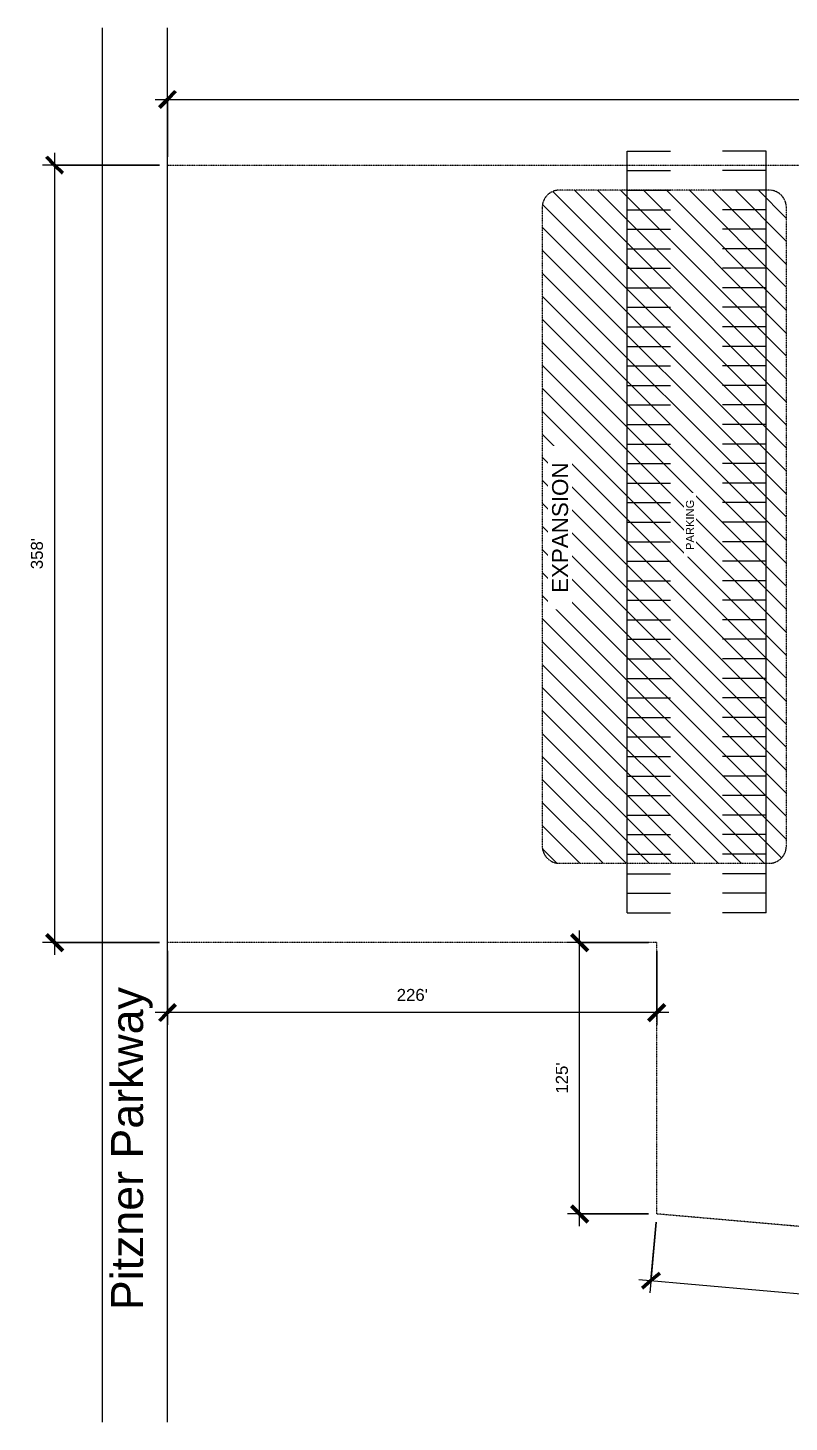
# Model space of a CAD drawing. Header units: inches. Extents: x -7427 to 42674, y -36022 to 16764.
# Drawn here: x 32296 to 36507, y -36022 to -28312 of the extents above; entities that cross this region are included whole.
import ezdxf

# ---------------------------------------------------------------- set-up
doc = ezdxf.new("R2010")
doc.units = ezdxf.units.IN
doc.header["$MEASUREMENT"] = 0
doc.linetypes.add('Hidden 1_8_', pattern=[0.1875, 0.125, -0.0625])
for name, color, linetype, lineweight in [('A-ANNO-DIMS', 211, 'Continuous', 9), ('A-ANNO-DIMS-720', 211, 'Continuous', 9), ('A-DETL-GENF', 92, 'Continuous', 9), ('A-DETL-HDLN', 90, 'Hidden 1_8_', 9), ('A-DETL-MEDM', 33, 'Continuous', 9), ('G-ANNO-TEXT', 231, 'Continuous', 9), ('L-SITE', 91, 'Continuous', 9)]:
    doc.layers.add(name, color=color, linetype=linetype, lineweight=lineweight)
doc.styles.add('Arial', font='arial.ttf', dxfattribs={"height": 44.258982})
doc.styles.add('Arial_1', font='arial.ttf', dxfattribs={"height": 88.517964})
doc.styles.add('Arial_2', font='arial.ttf', dxfattribs={"height": 66.388473})
doc.styles.add('Arial_3', font='arial.ttf', dxfattribs={"height": 177.035928})
doc.dimstyles.new('Linear_-_3_32__Arial', dxfattribs={"dimscale": 12, "dimtxt": 67.5, "dimasz": 7.5, "dimexe": 5.625, "dimexo": 3.75, "dimgap": 3.75, "dimtad": 1, "dimdec": 0, "dimrnd": 12, "dimzin": 1, "dimdsep": 46, "dimlunit": 4, "dimtxsty": 'Arial_2', "dimblk1": 'OBLIQUE', "dimblk2": 'OBLIQUE', "dimsah": 1, "dimcen": 0.09, "dimdle": 5.625, "dimazin": 0, "dimtfac": 1, "dimtdec": 4, "dimtix": 1, "dimtmove": 0, "dimatfit": 3, "dimfxl": 0, "dimtvp": 1, "dimfrac": 2, "dimtolj": 1, "dimtzin": 0, "dimarcsym": 0})

# ---------------------------------------------------------------- blocks, each defined once
blk = doc.blocks.new('Parking_Stall_Multiple - Parking_Stall_Multiple-257810-Level 1')
at = {"layer": 'L-SITE'}
for p, q in [((0, 0), (0, -108)), ((0, 0), (240, 0)), ((0, -108), (0, -216)), ((0, -108), (240, -108)), ((0, -108), (240, -108)), ((0, -216), (0, -273.4)), ((0, -216), (240, -216)), ((0, -216), (240, -216)), ((0, -273.4), (0, -324)), ((0, -324), (0, -432)), ((0, -324), (240, -324)), ((0, -324), (240, -324)), ((0, -432), (0, -540)), ((0, -432), (240, -432)), ((0, -432), (240, -432)), ((0, -540), (0, -648)), ((0, -540), (240, -540)), ((0, -540), (240, -540)), ((0, -648), (0, -756)), ((0, -648), (240, -648)), ((0, -648), (240, -648)), ((0, -756), (0, -864)), ((0, -756), (240, -756)), ((0, -756), (240, -756)), ((0, -864), (0, -972)), ((0, -864), (240, -864)), ((0, -864), (240, -864)), ((0, -972), (0, -1080)), ((0, -972), (240, -972)), ((0, -972), (240, -972)), ((0, -1080), (0, -1188)), ((0, -1080), (240, -1080)), ((0, -1080), (240, -1080)), ((0, -1188), (0, -1296)), ((0, -1188), (240, -1188)), ((0, -1188), (240, -1188)), ((0, -1296), (0, -1404)), ((0, -1296), (240, -1296)), ((0, -1296), (240, -1296)), ((0, -1404), (0, -1512)), ((0, -1404), (240, -1404)), ((0, -1404), (240, -1404)), ((0, -1512), (0, -1620)), ((0, -1512), (240, -1512)), ((0, -1512), (240, -1512)), ((0, -1620), (0, -1728)), ((0, -1620), (240, -1620)), ((0, -1620), (240, -1620)), ((0, -1728), (0, -1836)), ((0, -1728), (240, -1728)), ((0, -1728), (240, -1728)), ((0, -1836), (0, -1944)), ((0, -1836), (240, -1836)), ((0, -1836), (240, -1836)), ((0, -1944), (0, -2052)), ((0, -1944), (240, -1944)), ((0, -1944), (240, -1944)), ((0, -2052), (0, -2160)), ((0, -2052), (240, -2052)), ((0, -2052), (240, -2052)), ((0, -2160), (0, -2268)), ((0, -2160), (240, -2160)), ((0, -2160), (240, -2160)), ((0, -2268), (0, -2376)), ((0, -2268), (240, -2268)), ((0, -2268), (240, -2268)), ((0, -2376), (0, -2484)), ((0, -2376), (240, -2376)), ((0, -2376), (240, -2376)), ((0, -2484), (0, -2592)), ((0, -2484), (240, -2484)), ((0, -2484), (240, -2484)), ((0, -2592), (0, -2700)), ((0, -2592), (240, -2592)), ((0, -2592), (240, -2592)), ((0, -2700), (0, -2808)), ((0, -2700), (240, -2700)), ((0, -2700), (240, -2700)), ((0, -2808), (0, -2916)), ((0, -2808), (240, -2808)), ((0, -2808), (240, -2808)), ((0, -2916), (0, -3024)), ((0, -2916), (240, -2916)), ((0, -2916), (240, -2916)), ((0, -3024), (0, -3132)), ((0, -3024), (240, -3024)), ((0, -3024), (240, -3024)), ((0, -3132), (0, -3240)), ((0, -3132), (240, -3132)), ((0, -3132), (240, -3132)), ((0, -3240), (0, -3348)), ((0, -3240), (240, -3240)), ((0, -3240), (240, -3240)), ((0, -3348), (0, -3456)), ((0, -3348), (240, -3348)), ((0, -3348), (240, -3348)), ((0, -3456), (0, -3564)), ((0, -3456), (240, -3456)), ((0, -3456), (240, -3456)), ((0, -3564), (0, -3672)), ((0, -3564), (240, -3564)), ((0, -3564), (240, -3564)), ((0, -3672), (0, -3780)), ((0, -3672), (240, -3672)), ((0, -3672), (240, -3672)), ((0, -3780), (0, -3888)), ((0, -3780), (240, -3780)), ((0, -3780), (240, -3780)), ((0, -3888), (0, -3996)), ((0, -3888), (240, -3888)), ((0, -3888), (240, -3888)), ((0, -3996), (0, -4104)), ((0, -3996), (240, -3996)), ((0, -3996), (240, -3996)), ((0, -4104), (0, -4212)), ((0, -4104), (240, -4104)), ((0, -4104), (240, -4104)), ((0, -4212), (240, -4212))]:
    blk.add_line(p, q, dxfattribs=at)
blk = doc.blocks.new('Parking_Stall_Multiple - Parking_Stall_Multiple-258132-Level 1')
at = {"layer": 'L-SITE'}
for p, q in [((0, 4104), (0, 4212)), ((0, 4212), (240, 4212)), ((0, 4104), (240, 4104)), ((0, 3996), (0, 4104)), ((0, 4104), (240, 4104)), ((0, 3996), (240, 3996)), ((0, 3888), (0, 3996)), ((0, 3996), (240, 3996)), ((0, 3888), (240, 3888)), ((0, 3780), (0, 3888)), ((0, 3888), (240, 3888)), ((0, 3780), (240, 3780)), ((0, 3672), (0, 3780)), ((0, 3780), (240, 3780)), ((0, 3672), (240, 3672)), ((0, 3564), (0, 3672)), ((0, 3672), (240, 3672)), ((0, 3564), (240, 3564)), ((0, 3456), (0, 3564)), ((0, 3564), (240, 3564)), ((0, 3456), (240, 3456)), ((0, 3348), (0, 3456)), ((0, 3456), (240, 3456)), ((0, 3348), (240, 3348)), ((0, 3240), (0, 3348)), ((0, 3348), (240, 3348)), ((0, 3240), (240, 3240)), ((0, 3132), (0, 3240)), ((0, 3240), (240, 3240)), ((0, 3132), (240, 3132)), ((0, 3024), (0, 3132)), ((0, 3132), (240, 3132)), ((0, 3024), (240, 3024)), ((0, 2916), (0, 3024)), ((0, 3024), (240, 3024)), ((0, 2916), (240, 2916)), ((0, 2808), (0, 2916)), ((0, 2916), (240, 2916)), ((0, 2808), (240, 2808)), ((0, 2700), (0, 2808)), ((0, 2808), (240, 2808)), ((0, 2700), (240, 2700)), ((0, 2592), (0, 2700)), ((0, 2700), (240, 2700)), ((0, 2592), (240, 2592)), ((0, 2484), (0, 2592)), ((0, 2592), (240, 2592)), ((0, 2484), (240, 2484)), ((0, 2376), (0, 2484)), ((0, 2484), (240, 2484)), ((0, 2376), (240, 2376)), ((0, 2268), (0, 2376)), ((0, 2376), (240, 2376)), ((0, 2268), (240, 2268)), ((0, 2160), (0, 2268)), ((0, 2268), (240, 2268)), ((0, 2160), (240, 2160)), ((0, 2052), (0, 2160)), ((0, 2160), (240, 2160)), ((0, 2052), (240, 2052)), ((0, 1944), (0, 2052)), ((0, 2052), (240, 2052)), ((0, 1944), (240, 1944)), ((0, 1836), (0, 1944)), ((0, 1944), (240, 1944)), ((0, 1836), (240, 1836)), ((0, 1728), (0, 1836)), ((0, 1836), (240, 1836)), ((0, 1728), (240, 1728)), ((0, 1620), (0, 1728)), ((0, 1728), (240, 1728)), ((0, 1620), (240, 1620)), ((0, 1512), (0, 1620)), ((0, 1620), (240, 1620)), ((0, 1512), (240, 1512)), ((0, 1404), (0, 1512)), ((0, 1512), (240, 1512)), ((0, 1404), (240, 1404)), ((0, 1296), (0, 1404)), ((0, 1404), (240, 1404)), ((0, 1296), (240, 1296)), ((0, 1188), (0, 1296)), ((0, 1296), (240, 1296)), ((0, 1188), (240, 1188)), ((0, 1080), (0, 1188)), ((0, 1188), (240, 1188)), ((0, 1080), (240, 1080)), ((0, 972), (0, 1080)), ((0, 1080), (240, 1080)), ((0, 972), (240, 972)), ((0, 864), (0, 972)), ((0, 972), (240, 972)), ((0, 864), (240, 864)), ((0, 756), (0, 864)), ((0, 864), (240, 864)), ((0, 756), (240, 756)), ((0, 648), (0, 756)), ((0, 756), (240, 756)), ((0, 648), (240, 648)), ((0, 540), (0, 648)), ((0, 648), (240, 648)), ((0, 540), (240, 540)), ((0, 432), (0, 540)), ((0, 540), (240, 540)), ((0, 432), (240, 432)), ((0, 324), (0, 432)), ((0, 432), (240, 432)), ((0, 324), (240, 324)), ((0, 273.4), (0, 324)), ((0, 324), (240, 324)), ((0, 216), (0, 273.4)), ((0, 216), (240, 216)), ((0, 108), (0, 216)), ((0, 216), (240, 216)), ((0, 108), (240, 108)), ((0, 0), (0, 108)), ((0, 108), (240, 108)), ((0, 0), (240, 0))]:
    blk.add_line(p, q, dxfattribs=at)
blk = doc.blocks.new('DIMBLOCK38-Level 1')
at = {"layer": 'A-ANNO-DIMS-720'}
for p, q in [((35770.5, -34915.6), (35736.2, -35306.8)), ((35742.1, -35239.5), (35770.5, -34915.6)), ((35674.9, -35233.7), (41081.1, -35706.6)), ((41042.2, -35376.8), (41008, -35768)), ((41013.8, -35700.8), (41042.2, -35376.8))]:
    blk.add_line(p, q, dxfattribs=at)
at = {"layer": 'A-ANNO-DIMS-720', "lineweight": 50}
for p, q in [((35742.1, -35239.5), (35790.9, -35198.6)), ((35742.1, -35239.5), (35693.4, -35280.5)), ((41013.8, -35700.8), (41062.6, -35659.9)), ((41013.8, -35700.8), (40965.1, -35741.7))]:
    blk.add_line(p, q, dxfattribs=at)
at = {"layer": 'A-ANNO-DIMS-720', "color": 0, "insert": (38304.6, -35332.1), "char_height": 66.39, "width": 204.369, "attachment_point": 1, "rotation": 355, "line_spacing_factor": 0.938532, "style": 'Arial_2', "bg_fill": 3, "box_fill_scale": 1.25, "bg_fill_color": 0, "bg_fill_transparency": 0}
blk.add_mtext("441'", dxfattribs=at)
blk = doc.blocks.new('_Oblique')
at = {"color": 0, "linetype": 'ByBlock', "lineweight": -2}
blk.add_line((-0.5, -0.5), (0.5, 0.5), dxfattribs=at)
blk = doc.blocks.new('DIMBLOCK39-Level 1')
at = {"layer": 'A-ANNO-DIMS-720'}
for p, q in [((35347.6, -34938.2), (35347.6, -33302.2)), ((35729.4, -33369.7), (35280.1, -33369.7)), ((35347.6, -33369.7), (35729.4, -33369.7)), ((35729.4, -34870.7), (35280.1, -34870.7)), ((35347.6, -34870.7), (35729.4, -34870.7))]:
    blk.add_line(p, q, dxfattribs=at)
at = {"layer": 'A-ANNO-DIMS-720', "lineweight": 50}
for p, q in [((35347.6, -33369.7), (35302.6, -33324.7)), ((35347.6, -33369.7), (35392.6, -33414.7)), ((35347.6, -34870.7), (35302.6, -34825.7)), ((35347.6, -34870.7), (35392.6, -34915.7))]:
    blk.add_line(p, q, dxfattribs=at)
at = {"layer": 'A-ANNO-DIMS-720', "color": 0, "insert": (35216.4, -34205.4), "char_height": 66.39, "width": 204.369, "attachment_point": 1, "rotation": 90, "line_spacing_factor": 0.938532, "style": 'Arial_2', "bg_fill": 3, "box_fill_scale": 1.25, "bg_fill_color": 0, "bg_fill_transparency": 0}
blk.add_mtext("125'", dxfattribs=at)
blk = doc.blocks.new('DIMBLOCK70-Level 1')
at = {"layer": 'A-ANNO-DIMS-720'}
for p, q in [((33068.4, -33414.7), (33068.4, -33824.7)), ((33068.4, -33757.2), (33068.4, -33414.7)), ((35774.4, -33414.7), (35774.4, -33824.7)), ((35774.4, -33757.2), (35774.4, -33414.7)), ((35841.9, -33757.2), (33000.9, -33757.2))]:
    blk.add_line(p, q, dxfattribs=at)
at = {"layer": 'A-ANNO-DIMS-720', "lineweight": 50}
for p, q in [((33068.4, -33757.2), (33023.4, -33802.2)), ((33068.4, -33757.2), (33113.4, -33712.2)), ((35774.4, -33757.2), (35729.4, -33802.2)), ((35774.4, -33757.2), (35819.4, -33712.2))]:
    blk.add_line(p, q, dxfattribs=at)
at = {"layer": 'A-ANNO-DIMS-720', "color": 0, "insert": (34336.2, -33626.1), "char_height": 66.39, "width": 204.369, "attachment_point": 1, "line_spacing_factor": 0.938532, "style": 'Arial_2', "bg_fill": 3, "box_fill_scale": 1.25, "bg_fill_color": 0, "bg_fill_transparency": 0}
blk.add_mtext("226'", dxfattribs=at)
blk = doc.blocks.new('DIMBLOCK71-Level 1')
at = {"layer": 'A-ANNO-DIMS-720'}
for p, q in [((33068.4, -29025.1), (33068.4, -28639.9)), ((41046.1, -29025.1), (41046.1, -28639.9)), ((33000.9, -28707.4), (41113.6, -28707.4)), ((33068.4, -28707.4), (33068.4, -29025.1)), ((41046.1, -28707.4), (41046.1, -29025.1))]:
    blk.add_line(p, q, dxfattribs=at)
at = {"layer": 'A-ANNO-DIMS-720', "lineweight": 50}
for p, q in [((33068.4, -28707.4), (33113.4, -28662.4)), ((41046.1, -28707.4), (41091.1, -28662.4)), ((33068.4, -28707.4), (33023.4, -28752.4)), ((41046.1, -28707.4), (41001.1, -28752.4))]:
    blk.add_line(p, q, dxfattribs=at)
at = {"layer": 'A-ANNO-DIMS-720', "color": 0, "insert": (36972.1, -28576.3), "char_height": 66.39, "width": 204.369, "attachment_point": 1, "line_spacing_factor": 0.938532, "style": 'Arial_2', "bg_fill": 3, "box_fill_scale": 1.25, "bg_fill_color": 0, "bg_fill_transparency": 0}
blk.add_mtext("665'", dxfattribs=at)
blk = doc.blocks.new('DIMBLOCK72-Level 1')
at = {"layer": 'A-ANNO-DIMS-720', "lineweight": 50}
for p, q in [((32444, -29070.1), (32399, -29025.1)), ((32444, -29070.1), (32489, -29115.1)), ((32444, -33369.7), (32399, -33324.7)), ((32444, -33369.7), (32489, -33414.7))]:
    blk.add_line(p, q, dxfattribs=at)
at = {"layer": 'A-ANNO-DIMS-720'}
for p, q in [((32444, -29002.6), (32444, -33437.2)), ((33023.4, -29070.1), (32376.5, -29070.1)), ((32444, -29070.1), (33023.4, -29070.1)), ((33023.4, -33369.7), (32376.5, -33369.7)), ((32444, -33369.7), (33023.4, -33369.7))]:
    blk.add_line(p, q, dxfattribs=at)
at = {"layer": 'A-ANNO-DIMS-720', "color": 0, "insert": (32312.9, -31305), "char_height": 66.39, "width": 204.369, "attachment_point": 1, "rotation": 90, "line_spacing_factor": 0.938532, "style": 'Arial_2', "bg_fill": 3, "box_fill_scale": 1.25, "bg_fill_color": 0, "bg_fill_transparency": 0}
blk.add_mtext("358'", dxfattribs=at)

msp = doc.modelspace()

# ---------------------------------------------------------------- hatches: boundary and pattern name
at = {"layer": 'A-DETL-GENF'}
h = msp.add_hatch(dxfattribs=at)
h.set_pattern_fill('FP_1', color=9, style=0, pattern_type=2)
h.set_pattern_definition([(135, (0, 0), (-63.63961, -63.63961), [])])
h.paths.add_polyline_path([(35792.2, -32931.6), (36402.3, -32931.3), (36409.1, -32930.6), (36415.8, -32929.4), (36422.5, -32927.7), (36429, -32925.5), (36435.3, -32922.9), (36441.4, -32919.8), (36447.3, -32916.3), (36453, -32912.4), (36458.3, -32908.1), (36463.3, -32903.4), (36468, -32898.4), (36472.3, -32893.1), (36476.2, -32887.5), (36479.7, -32881.6), (36482.8, -32875.4), (36485.4, -32869.1), (36487.6, -32862.6), (36489.2, -32856), (36490.5, -32849.2), (36491.2, -32842.4), (36491.4, -32835.6), (36491.2, -29298.1), (36490.5, -29291.3), (36489.2, -29284.5), (36487.6, -29277.9), (36485.4, -29271.4), (36482.8, -29265), (36479.7, -29258.9), (36476.2, -29253), (36472.3, -29247.4), (36468, -29242.1), (36463.3, -29237), (36458.3, -29232.4), (36453, -29228.1), (36447.3, -29224.2), (36441.4, -29220.7), (36435.3, -29217.6), (36429, -29215), (36422.5, -29212.8), (36415.8, -29211.1), (36409.1, -29209.9), (36402.3, -29209.2), (36395.4, -29208.9), (35230.1, -29209.2), (35223.2, -29209.9), (35216.5, -29211.1), (35209.9, -29212.8), (35203.4, -29215), (35197, -29217.6), (35190.9, -29220.7), (35185, -29224.2), (35179.4, -29228.1), (35174, -29232.4), (35169, -29237), (35164.4, -29242.1), (35160.1, -29247.4), (35156.1, -29253), (35152.7, -29258.9), (35149.6, -29265), (35147, -29271.4), (35144.8, -29277.9), (35143.1, -29284.5), (35141.9, -29291.3), (35141.2, -29298.1), (35140.9, -29304.9), (35141.2, -32842.4), (35141.9, -32849.2), (35143.1, -32856), (35144.8, -32862.6), (35147, -32869.1), (35149.6, -32875.4), (35152.7, -32881.6), (35156.1, -32887.5), (35160.1, -32893.1), (35164.4, -32898.4), (35169, -32903.4), (35174, -32908.1), (35179.4, -32912.4), (35185, -32916.3), (35190.9, -32919.8), (35197, -32922.9), (35203.4, -32925.5), (35209.9, -32927.7), (35216.5, -32929.4), (35223.2, -32930.6), (35230.1, -32931.3), (35236.9, -32931.6)], flags=0)

# ---------------------------------------------------------------- linework, layer by layer
at = {"layer": 'A-DETL-HDLN'}
for p, q in [((33068.4, -29070.1), (41046.1, -29070.1)), ((36395.4, -29208.9), (35236.9, -29208.9)), ((35140.9, -29304.9), (35140.9, -32835.6)), ((36491.4, -32835.6), (36491.4, -29304.9)), ((35236.9, -32931.6), (36395.4, -32931.6)), ((35774.4, -33369.7), (33068.4, -33369.7)), ((35774.4, -34870.7), (35774.4, -33369.7)), ((41046.1, -35332), (35774.4, -34870.7))]:
    msp.add_line(p, q, dxfattribs=at)
for centre, start, end in [((35236.9, -29304.9), 90, 180), ((36395.4, -29304.9), 0, 90), ((35236.9, -32835.6), 180, 270), ((36395.4, -32835.6), 270, 360)]:
    msp.add_arc(centre, 96, start, end, dxfattribs=at)
at = {"layer": 'A-DETL-MEDM'}
for p, q in [((32708.4, -36021.8), (32708.4, -28311.6)), ((33068.4, -36021.8), (33068.4, -28311.6))]:
    msp.add_line(p, q, dxfattribs=at)

# ---------------------------------------------------------------- block references
at = {"layer": 'L-SITE'}
msp.add_blockref('Parking_Stall_Multiple - Parking_Stall_Multiple-258132-Level 1', (35610.8, -33204.9), dxfattribs=at)
at = {"layer": 'L-SITE', "rotation": 180}
msp.add_blockref('Parking_Stall_Multiple - Parking_Stall_Multiple-257810-Level 1', (36378.8, -33204.9), dxfattribs=at)

# ---------------------------------------------------------------- next in the draw order: texts
at = {"layer": 'G-ANNO-TEXT', "color": 7, "rotation": 90, "line_spacing_factor": 0.938532, "bg_fill": 3, "box_fill_scale": 1.25, "bg_fill_color": 0, "bg_fill_transparency": 0}
for s, insert, char_height, width, attachment_point, style in [('EXPANSION', (35195.5, -31075.5), 88.52, 858.6, 2, 'Arial_1'), ('PARKING', (35936.1, -31059.7), 44.26, 331.02, 2, 'Arial'), ('Pitzner Parkway\\P', (32756.3, -35402.7), 177.036, 2112.48, 1, 'Arial_3')]:
    msp.add_mtext(s, dxfattribs=dict(at, insert=insert, char_height=char_height, width=width, attachment_point=attachment_point, style=style))

# ---------------------------------------------------------------- next in the draw order: dimensions: what is measured, and where the dimension line sits
at = {"layer": 'A-ANNO-DIMS'}
dim = msp.add_linear_dim(base=(41046.1, -28707.4), p1=(33068.4, -29070.1), p2=(41046.1, -29070.1), dimstyle='Linear_-_3_32__Arial', override={"dimpost": '<>', "dimfxl": 7977.725351}, dxfattribs=at)
dim.commit()
dim.dimension.update_dxf_attribs({"geometry": 'DIMBLOCK71-Level 1', "text_midpoint": (37057.3, -28628.6)})
dim = msp.add_linear_dim(base=(41013.8, -35700.8), p1=(35774.4, -34870.7), p2=(41046.1, -35332), angle=355, dimstyle='Linear_-_3_32__Arial', override={"dimpost": '<>', "dimfxl": 5291.862486}, dxfattribs=at)
dim.commit()
dim.dimension.update_dxf_attribs({"geometry": 'DIMBLOCK38-Level 1', "text_midpoint": (38384.9, -35391.6)})

# ---------------------------------------------------------------- next in the draw order: dimensions: what is measured, and where the dimension line sits
dim = msp.add_linear_dim(base=(35347.6, -33369.7), p1=(35774.4, -34870.7), p2=(35774.4, -33369.7), angle=90, dimstyle='Linear_-_3_32__Arial', override={"dimpost": '<>', "dimfxl": 1501.049864}, dxfattribs=at)
dim.commit()
dim.dimension.update_dxf_attribs({"geometry": 'DIMBLOCK39-Level 1', "text_midpoint": (35268.7, -34120.2)})

# ---------------------------------------------------------------- next in the draw order: dimensions: what is measured, and where the dimension line sits
dim = msp.add_linear_dim(base=(33068.4, -33757.2), p1=(35774.4, -33369.7), p2=(33068.4, -33369.7), dimstyle='Linear_-_3_32__Arial', override={"dimpost": '<>', "dimfxl": 2706}, dxfattribs=at)
dim.commit()
dim.dimension.update_dxf_attribs({"geometry": 'DIMBLOCK70-Level 1', "text_midpoint": (34421.4, -33678.4)})

# ---------------------------------------------------------------- next in the draw order: dimensions: what is measured, and where the dimension line sits
dim = msp.add_linear_dim(base=(32444, -33369.7), p1=(33068.4, -29070.1), p2=(33068.4, -33369.7), angle=90, dimstyle='Linear_-_3_32__Arial', override={"dimpost": '<>', "dimfxl": 4299.634203}, dxfattribs=at)
dim.commit()
dim.dimension.update_dxf_attribs({"geometry": 'DIMBLOCK72-Level 1', "text_midpoint": (32365.1, -31219.9)})

doc.saveas('drawing.dxf')
